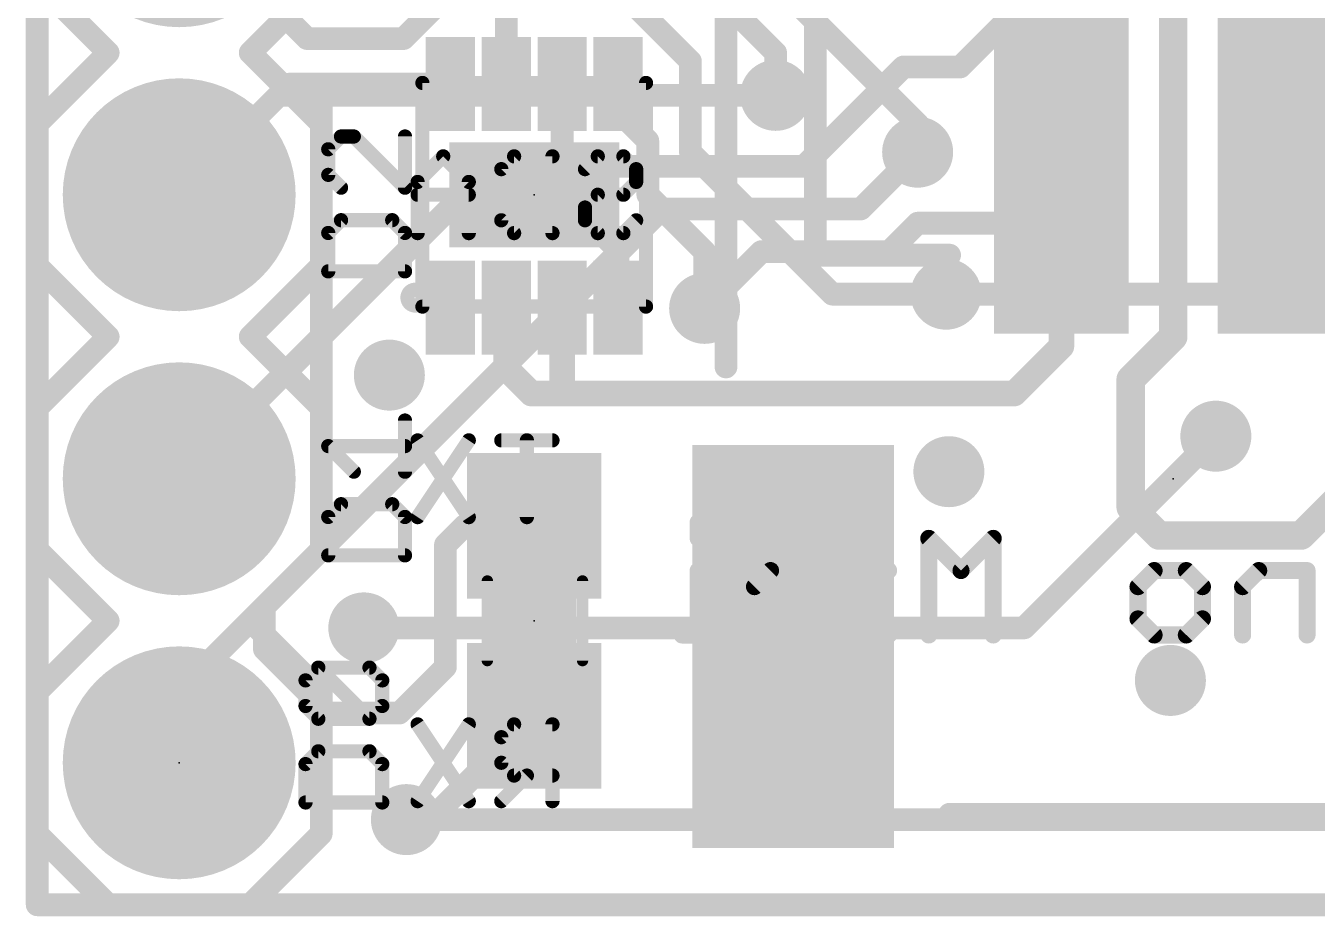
# Model space of a CAD drawing. Extents: x -41 to 66, y -12 to 41.
# Drawn here: x -0.1 to 11.45, y -0.1 to 7.86 of the extents above; entities that cross this region are included whole.
import ezdxf

# ---------------------------------------------------------------- set-up
doc = ezdxf.new("R2010")
doc.units = 0
for name, color, linetype in [('1', 12, 'CONTINUOUS'), ('16', 132, 'CONTINUOUS'), ('17', 110, 'CONTINUOUS'), ('18', 110, 'CONTINUOUS'), ('20', 53, 'CONTINUOUS'), ('21', 41, 'CONTINUOUS'), ('22', 40, 'CONTINUOUS'), ('23', 53, 'CONTINUOUS'), ('24', 53, 'CONTINUOUS'), ('29', 253, 'CONTINUOUS'), ('31', 253, 'CONTINUOUS'), ('51', 53, 'CONTINUOUS')]:
    doc.layers.add(name, color=color, linetype=linetype)

# ---------------------------------------------------------------- blocks, each defined once
blk = doc.blocks.new('RECT')
blk.add_solid([(-0.5, -0.5), (0.5, -0.5), (-0.5, 0.5), (0.5, 0.5)])
blk = doc.blocks.new('ROUNDP')
at = {"const_width": 0.5}
blk.add_lwpolyline([(0, -0.25, 1), (0, 0.25, 1), (0, -0.25)], format="xyb", dxfattribs=at)
blk = doc.blocks.new('ROUNDV')
at = {"const_width": 0.5}
blk.add_lwpolyline([(0, -0.25, 1), (0, 0.25, 1), (0, -0.25)], format="xyb", dxfattribs=at)

msp = doc.modelspace()

# ---------------------------------------------------------------- linework, layer by layer
at = {"layer": '1'}
for points, const_width in [([(0, 0), (0, 38.1)], 0.2032), ([(11.16, 7.51), (11.16, 10.5688)], 0.2032), ([(10.16, 5.08), (10.16, 9.8688)], 0.254), ([(2.413, 7.747), (1.27, 8.89)], 0.2032), ([(6.096, 8.763), (7.874, 6.985)], 0.2032), ([(6.604, 7.62), (5.715, 8.509)], 0.2032), ([(5.842, 7.5438), (5.1372, 8.2486)], 0.2032), ([(9.16, 8.255), (9.16, 7.51)], 0.2032), ([(3.2766, 7.747), (3.5306, 8.001)], 0.2032), ([(4.195, 7.34), (4.195, 7.9716)], 0.2032), ([(2.413, 7.747), (3.2766, 7.747)], 0.2032), ([(5.842, 6.731), (5.842, 7.5438)], 0.2032), ([(6.604, 7.239), (6.604, 7.62)], 0.2032), ([(9.16, 4.9944), (9.16, 7.51)], 0.2286), ([(8.89, 7.24), (9.16, 7.51)], 0.2032), ([(2.2508, 7.3308), (1.27, 6.35)], 0.2032), ([(2.26, 7.34), (2.2508, 7.3308)], 0.2032), ([(2.54, 7.3308), (2.2508, 7.3308)], 0.2032), ([(3.695, 7.34), (2.26, 7.34)], 0.2032), ([(2.54, 3.175), (2.54, 7.3308)], 0.2032), ([(4.695, 7.34), (4.695, 6.6178)], 0.2032), ([(5.195, 7.0986), (5.195, 7.34)], 0.2032), ([(5.461, 6.8326), (5.195, 7.0986)], 0.2032), ([(7.874, 6.985), (7.874, 6.731)], 0.2032), ([(5.461, 6.8326), (5.461, 6.35)], 0.2032), ([(7.112, 5.461), (5.842, 6.731)], 0.2032), ([(4.695, 6.6178), (4.445, 6.3678)], 0.2032), ([(4.445, 6.3678), (4.445, 6.35)], 0.2032), ([(4.4372, 6.35), (4.445, 6.35)], 0.2032), ([(4.445, 6.35), (4.7166, 6.0784)], 0.2032), ([(5.461, 6.35), (5.969, 5.842)], 0.2032), ([(4.7166, 6.0784), (4.7166, 6.0706)], 0.2032), ([(4.9784, 6.0706), (4.7166, 6.0706)], 0.2032), ([(5.195, 5.854), (4.9784, 6.0706)], 0.2032), ([(5.195, 5.36), (5.195, 5.854)], 0.2032), ([(5.969, 5.842), (5.969, 5.334)], 0.2032), ([(8.128, 5.461), (7.112, 5.461)], 0.2032), ([(4.195, 5.36), (4.195, 4.7966)], 0.2286), ([(4.695, 5.36), (4.695, 4.5934)], 0.2286), ([(9.779, 4.699), (10.16, 5.08)], 0.254), ([(8.7376, 4.572), (9.16, 4.9944)], 0.2286), ([(4.195, 4.7966), (4.4196, 4.572)], 0.2286), ([(9.779, 3.556), (9.779, 4.699)], 0.254), ([(4.4196, 4.572), (4.6736, 4.572)], 0.2286), ([(4.695, 4.5934), (4.6736, 4.572)], 0.2286), ([(4.6736, 4.572), (8.7376, 4.572)], 0.2286), ([(11.811, 3.81), (11.303, 3.302)], 0.254), ([(10.033, 3.302), (9.779, 3.556)], 0.254), ([(3.8218, 3.39), (3.6513, 3.2195)], 0.2032), ([(4.445, 3.39), (3.8218, 3.39)], 0.2032), ([(11.303, 3.302), (10.033, 3.302)], 0.254), ([(2.032, 2.667), (2.54, 3.175)], 0.2032), ([(3.6513, 3.2195), (3.6513, 2.1273)], 0.2032), ([(2.032, 2.286), (2.032, 2.667)], 0.2032), ([(3.048, 2.6035), (2.921, 2.4765)], 0.2032), ([(2.6035, 1.7145), (2.032, 2.286)], 0.2032), ([(3.6513, 2.1273), (3.2385, 1.7145)], 0.2032), ([(3.2385, 1.7145), (2.6035, 1.7145)], 0.2032), ([(4.445, 1.69), (3.517, 0.762)], 0.2032), ([(3.517, 0.762), (3.302, 0.762)], 0.2032), ([(20.32, 0), (0, 0)], 0.2032)]:
    msp.add_lwpolyline(points, dxfattribs=dict(at, const_width=const_width))
for points, const_width in [([(2.413, 7.7978, 1), (2.413, 7.6962)], 0.1016), ([(2.3771, 7.7111, 1), (2.4489, 7.7829)], 0.1016), ([(3.2407, 7.7829, 1), (3.3125, 7.7111)], 0.1016), ([(3.2766, 7.6962, 1), (3.2766, 7.7978)], 0.1016), ([(5.8928, 7.5438, 1), (5.7912, 7.5438)], 0.1016), ([(5.8061, 7.5079, 1), (5.8779, 7.5797)], 0.1016), ([(6.6548, 7.62, 1), (6.5532, 7.62)], 0.1016), ([(6.5681, 7.5841, 1), (6.6399, 7.6559)], 0.1016), ([(9.2172, 7.51, 1), (9.1029, 7.51)], 0.1143), ([(9.1092, 7.51, 1), (9.2108, 7.51)], 0.1016), ([(9.1959, 7.4741, 1), (9.1241, 7.5459)], 0.1016), ([(11.1092, 7.51, 1), (11.2108, 7.51)], 0.1016), ([(2.2508, 7.3816, 1), (2.2508, 7.28)], 0.1016), ([(2.2149, 7.3667, 1), (2.2867, 7.2949)], 0.1016), ([(2.26, 7.3908, 1), (2.26, 7.2892)], 0.1016), ([(2.2867, 7.2949, 1), (2.2149, 7.3667)], 0.1016), ([(2.2959, 7.3041, 1), (2.2241, 7.3759)], 0.1016), ([(2.5908, 7.3308, 1), (2.4892, 7.3308)], 0.1016), ([(2.54, 7.28, 1), (2.54, 7.3816)], 0.1016), ([(3.695, 7.2892, 1), (3.695, 7.3908)], 0.1016), ([(4.7458, 7.34, 1), (4.6442, 7.34)], 0.1016), ([(5.2458, 7.34, 1), (5.1442, 7.34)], 0.1016), ([(4.1442, 7.34, 1), (4.2458, 7.34)], 0.1016), ([(6.5532, 7.239, 1), (6.6548, 7.239)], 0.1016), ([(8.8541, 7.2759, 1), (8.9259, 7.2041)], 0.1016), ([(5.2309, 7.1345, 1), (5.1591, 7.0627)], 0.1016), ([(5.1442, 7.0986, 1), (5.2458, 7.0986)], 0.1016), ([(7.9248, 6.985, 1), (7.8232, 6.985)], 0.1016), ([(7.8381, 6.9491, 1), (7.9099, 7.0209)], 0.1016), ([(5.5118, 6.8326, 1), (5.4102, 6.8326)], 0.1016), ([(5.4251, 6.7967, 1), (5.4969, 6.8685)], 0.1016), ([(5.8779, 6.7669, 1), (5.8061, 6.6951)], 0.1016), ([(4.7309, 6.5819, 1), (4.6591, 6.6537)], 0.1016), ([(5.7912, 6.731, 1), (5.8928, 6.731)], 0.1016), ([(7.8232, 6.731, 1), (7.9248, 6.731)], 0.1016), ([(4.6442, 6.6178, 1), (4.7458, 6.6178)], 0.1016), ([(4.4958, 6.3678, 1), (4.3942, 6.3678)], 0.1016), ([(1.2341, 6.3859, 1), (1.3059, 6.3141)], 0.1016), ([(4.4372, 6.4008, 1), (4.4372, 6.2992)], 0.1016), ([(4.4091, 6.4037, 1), (4.4809, 6.3319)], 0.1016), ([(4.4809, 6.3859, 1), (4.4091, 6.3141)], 0.1016), ([(4.3942, 6.35, 1), (4.4958, 6.35)], 0.1016), ([(4.445, 6.2992, 1), (4.445, 6.4008)], 0.1016), ([(5.4969, 6.3859, 1), (5.4251, 6.3141)], 0.1016), ([(5.4102, 6.35, 1), (5.5118, 6.35)], 0.1016), ([(4.7674, 6.0784, 1), (4.6658, 6.0784)], 0.1016), ([(4.7166, 6.1214, 1), (4.7166, 6.0198)], 0.1016), ([(4.6658, 6.0706, 1), (4.7674, 6.0706)], 0.1016), ([(4.6807, 6.0425, 1), (4.7525, 6.1143)], 0.1016), ([(5.0143, 6.1065, 1), (4.9425, 6.0347)], 0.1016), ([(4.9784, 6.0198, 1), (4.9784, 6.1214)], 0.1016), ([(5.2458, 5.854, 1), (5.1442, 5.854)], 0.1016), ([(5.1591, 5.8181, 1), (5.2309, 5.8899)], 0.1016), ([(6.0198, 5.842, 1), (5.9182, 5.842)], 0.1016), ([(5.9331, 5.8061, 1), (6.0049, 5.8779)], 0.1016), ([(7.112, 5.5118, 1), (7.112, 5.4102)], 0.1016), ([(7.0761, 5.4251, 1), (7.1479, 5.4969)], 0.1016), ([(8.128, 5.4102, 1), (8.128, 5.5118)], 0.1016), ([(4.2522, 5.36, 1), (4.1379, 5.36)], 0.1143), ([(4.7522, 5.36, 1), (4.6379, 5.36)], 0.1143), ([(5.1442, 5.36, 1), (5.2458, 5.36)], 0.1016), ([(5.9182, 5.334, 1), (6.0198, 5.334)], 0.1016), ([(10.2049, 5.0351, 1), (10.1151, 5.1249)], 0.127), ([(9.2004, 4.954, 1), (9.1196, 5.0348)], 0.1143), ([(10.0965, 5.08, 1), (10.2235, 5.08)], 0.127), ([(9.1029, 4.9944, 1), (9.2172, 4.9944)], 0.1143), ([(4.2354, 4.837, 1), (4.1546, 4.7562)], 0.1143), ([(4.1379, 4.7966, 1), (4.2522, 4.7966)], 0.1143), ([(9.8425, 4.699, 1), (9.7155, 4.699)], 0.127), ([(9.7341, 4.7439, 1), (9.8239, 4.6541)], 0.127), ([(4.4196, 4.6292, 1), (4.4196, 4.5149)], 0.1143), ([(4.3792, 4.5316, 1), (4.46, 4.6124)], 0.1143), ([(4.6736, 4.6292, 1), (4.6736, 4.5149)], 0.1143), ([(4.6332, 4.6124, 1), (4.714, 4.5316)], 0.1143), ([(4.6379, 4.5934, 1), (4.7522, 4.5934)], 0.1143), ([(4.7354, 4.553, 1), (4.6546, 4.6338)], 0.1143), ([(4.6736, 4.5149, 1), (4.6736, 4.6292)], 0.1143), ([(8.6972, 4.6124, 1), (8.778, 4.5316)], 0.1143), ([(8.7376, 4.5149, 1), (8.7376, 4.6292)], 0.1143), ([(9.8239, 3.6009, 1), (9.7341, 3.5111)], 0.127), ([(9.7155, 3.556, 1), (9.8425, 3.556)], 0.127), ([(3.8218, 3.4408, 1), (3.8218, 3.3392)], 0.1016), ([(3.8577, 3.3541, 1), (3.7859, 3.4259)], 0.1016), ([(4.445, 3.3392, 1), (4.445, 3.4408)], 0.1016), ([(10.033, 3.3655, 1), (10.033, 3.2385)], 0.127), ([(9.9881, 3.2571, 1), (10.0779, 3.3469)], 0.127), ([(11.2581, 3.3469, 1), (11.3479, 3.2571)], 0.127), ([(11.303, 3.2385, 1), (11.303, 3.3655)], 0.127), ([(2.5759, 3.1391, 1), (2.5041, 3.2109)], 0.1016), ([(3.7021, 3.2195, 1), (3.6004, 3.2195)], 0.1016), ([(3.6153, 3.2554, 1), (3.6872, 3.1835)], 0.1016), ([(2.4892, 3.175, 1), (2.5908, 3.175)], 0.1016), ([(2.0828, 2.667, 1), (1.9812, 2.667)], 0.1016), ([(1.9961, 2.7029, 1), (2.0679, 2.6311)], 0.1016), ([(3.0839, 2.5676, 1), (3.0121, 2.6394)], 0.1016), ([(2.8851, 2.5124, 1), (2.9569, 2.4406)], 0.1016), ([(2.0679, 2.3219, 1), (1.9961, 2.2501)], 0.1016), ([(1.9812, 2.286, 1), (2.0828, 2.286)], 0.1016), ([(3.6872, 2.0913, 1), (3.6153, 2.1632)], 0.1016), ([(3.6004, 2.1273, 1), (3.7021, 2.1273)], 0.1016), ([(2.6035, 1.7653, 1), (2.6035, 1.6637)], 0.1016), ([(2.5676, 1.6786, 1), (2.6394, 1.7504)], 0.1016), ([(3.2026, 1.7504, 1), (3.2744, 1.6786)], 0.1016), ([(3.2385, 1.6637, 1), (3.2385, 1.7653)], 0.1016), ([(4.4809, 1.6541, 1), (4.4091, 1.7259)], 0.1016), ([(3.302, 0.8128, 1), (3.302, 0.7112)], 0.1016), ([(3.4811, 0.7979, 1), (3.5529, 0.7261)], 0.1016), ([(3.517, 0.7112, 1), (3.517, 0.8128)], 0.1016), ([(0, 0.0508, 1), (0, -0.0508)], 0.1016), ([(-0.0508, 0, 1), (0.0508, 0)], 0.1016)]:
    msp.add_lwpolyline(points, format="xyb", dxfattribs=dict(at, const_width=const_width))
at = {"layer": '16', "const_width": 0.2032}
for points in [[(0, 0), (0, 38.1)], [(9.398, 6.731), (9.398, 13.589)], [(8.255, 7.493), (8.89, 8.128)], [(7.747, 7.493), (6.858, 6.604)], [(8.255, 7.493), (7.747, 7.493)], [(2.159, 7.239), (1.27, 6.35)], [(6.604, 7.239), (2.159, 7.239)], [(7.366, 6.223), (7.874, 6.731)], [(8.763, 6.096), (9.398, 6.731)], [(1.27, 3.81), (4.064, 6.604)], [(6.858, 6.604), (4.064, 6.604)], [(1.27, 1.905), (5.588, 6.223)], [(5.588, 6.223), (7.366, 6.223)], [(7.62, 5.842), (7.874, 6.096)], [(7.874, 6.096), (8.763, 6.096)], [(5.969, 5.334), (6.477, 5.842)], [(6.477, 5.842), (7.62, 5.842)], [(11.557, 5.461), (8.128, 5.461)], [(8.8265, 2.4765), (10.541, 4.191)], [(2.921, 2.4765), (8.8265, 2.4765)], [(1.27, 1.27), (1.27, 1.905)], [(3.302, 0.762), (18.542, 0.762)], [(20.32, 0), (0, 0)]]:
    msp.add_lwpolyline(points, dxfattribs=at)
at = {"layer": '16', "const_width": 0.1016}
for points in [[(7.747, 7.5438, 1), (7.747, 7.4422)], [(7.7829, 7.4571, 1), (7.7111, 7.5289)], [(8.2191, 7.5289, 1), (8.2909, 7.4571)], [(8.255, 7.4422, 1), (8.255, 7.5438)], [(2.159, 7.2898, 1), (2.159, 7.1882)], [(2.1949, 7.2031, 1), (2.1231, 7.2749)], [(6.604, 7.1882, 1), (6.604, 7.2898)], [(7.9099, 6.6951, 1), (7.8381, 6.7669)], [(9.4339, 6.6951, 1), (9.3621, 6.7669)], [(4.064, 6.6548, 1), (4.064, 6.5532)], [(4.0999, 6.5681, 1), (4.0281, 6.6399)], [(6.858, 6.5532, 1), (6.858, 6.6548)], [(9.3472, 6.731, 1), (9.4488, 6.731)], [(6.8221, 6.6399, 1), (6.8939, 6.5681)], [(1.2341, 6.3859, 1), (1.3059, 6.3141)], [(5.588, 6.2738, 1), (5.588, 6.1722)], [(5.6239, 6.1871, 1), (5.5521, 6.2589)], [(7.3301, 6.2589, 1), (7.4019, 6.1871)], [(7.366, 6.1722, 1), (7.366, 6.2738)], [(7.874, 6.1468, 1), (7.874, 6.0452)], [(7.9099, 6.0601, 1), (7.8381, 6.1319)], [(8.7271, 6.1319, 1), (8.7989, 6.0601)], [(8.763, 6.0452, 1), (8.763, 6.1468)], [(6.477, 5.8928, 1), (6.477, 5.7912)], [(6.5129, 5.8061, 1), (6.4411, 5.8779)], [(7.5841, 5.8779, 1), (7.6559, 5.8061)], [(7.62, 5.7912, 1), (7.62, 5.8928)], [(8.128, 5.5118, 1), (8.128, 5.4102)], [(5.9331, 5.3699, 1), (6.0049, 5.2981)], [(10.5769, 4.1551, 1), (10.5051, 4.2269)], [(1.2341, 3.8459, 1), (1.3059, 3.7741)], [(2.921, 2.5273, 1), (2.921, 2.4257)], [(8.7906, 2.5124, 1), (8.8624, 2.4406)], [(8.8265, 2.4257, 1), (8.8265, 2.5273)], [(1.3208, 1.905, 1), (1.2192, 1.905)], [(1.2341, 1.9409, 1), (1.3059, 1.8691)], [(1.2192, 1.27, 1), (1.3208, 1.27)], [(3.302, 0.8128, 1), (3.302, 0.7112)], [(0, 0.0508, 1), (0, -0.0508)], [(-0.0508, 0, 1), (0.0508, 0)]]:
    msp.add_lwpolyline(points, format="xyb", dxfattribs=at)
at = {"layer": '20', "const_width": 0.2032}
for points in [[(0, 38.1), (0, 0)], [(0, 0), (20.32, 0)]]:
    msp.add_lwpolyline(points, dxfattribs=at)
at = {"layer": '20', "const_width": 0.1016}
for points in [[(0, 0.0508, 1), (0, -0.0508)], [(-0.0508, 0, 1), (0.0508, 0)]]:
    msp.add_lwpolyline(points, format="xyb", dxfattribs=at)
at = {"layer": '21'}
for points, const_width in [([(6.16, 8.31), (6.16, 4.81)], 0.2032), ([(6.96, 5.81), (6.96, 8.31)], 0.2032), ([(2.7173, 6.8711), (2.6029, 6.7567)], 0.127), ([(2.8317, 6.8711), (2.7173, 6.8711)], 0.127), ([(3.2893, 6.4135), (2.8317, 6.8711)], 0.127), ([(3.2893, 6.8711), (3.2893, 6.4135)], 0.127), ([(2.6029, 6.7567), (2.6029, 6.5279)], 0.127), ([(2.6029, 6.5279), (2.7173, 6.4135)], 0.127), ([(2.7173, 6.1227), (2.6029, 6.0083)], 0.127), ([(3.1749, 6.1227), (2.7173, 6.1227)], 0.127), ([(3.2893, 6.0083), (3.1749, 6.1227)], 0.127), ([(2.6029, 6.0083), (2.6029, 5.6651)], 0.127), ([(3.2893, 5.6651), (3.2893, 6.0083)], 0.127), ([(8.16, 5.81), (6.96, 5.81)], 0.2032), ([(2.6029, 5.6651), (3.2893, 5.6651)], 0.127), ([(3.2893, 3.8735), (3.2893, 4.3311)], 0.127), ([(2.8317, 3.8735), (2.6029, 4.1023)], 0.127), ([(2.6029, 4.1023), (3.2893, 4.1023)], 0.127), ([(2.7173, 3.5827), (2.6029, 3.4683)], 0.127), ([(3.1749, 3.5827), (2.7173, 3.5827)], 0.127), ([(3.2893, 3.4683), (3.1749, 3.5827)], 0.127), ([(2.6029, 3.4683), (2.6029, 3.1251)], 0.127), ([(3.2893, 3.1251), (3.2893, 3.4683)], 0.127), ([(2.6029, 3.1251), (3.2893, 3.1251)], 0.127), ([(2.3997, 2.0069), (2.5141, 2.1213)], 0.127), ([(2.5141, 2.1213), (2.9717, 2.1213)], 0.127), ([(2.9717, 1.6637), (2.5141, 2.1213)], 0.127), ([(2.9717, 2.1213), (3.0861, 2.0069)], 0.127), ([(2.3997, 1.7781), (2.3997, 2.0069)], 0.127), ([(3.0861, 2.0069), (3.0861, 1.7781)], 0.127), ([(2.5141, 1.6637), (2.3997, 1.7781)], 0.127), ([(3.0861, 1.7781), (2.9717, 1.6637)], 0.127), ([(2.9717, 1.6637), (2.5141, 1.6637)], 0.127), ([(2.5141, 1.3729), (2.3997, 1.2585)], 0.127), ([(2.9717, 1.3729), (2.5141, 1.3729)], 0.127), ([(3.0861, 1.2585), (2.9717, 1.3729)], 0.127), ([(2.3997, 1.2585), (2.3997, 0.9153)], 0.127), ([(3.0861, 0.9153), (3.0861, 1.2585)], 0.127), ([(2.3997, 0.9153), (3.0861, 0.9153)], 0.127), ([(8.16, 0.81), (12.16, 0.81)], 0.2032)]:
    msp.add_lwpolyline(points, dxfattribs=dict(at, const_width=const_width))
for points, const_width in [([(2.7173, 6.9028, 1), (2.7173, 6.8393)], 0.0635), ([(2.7398, 6.8486, 1), (2.6949, 6.8935)], 0.0635), ([(2.8542, 6.8935, 1), (2.8093, 6.8486)], 0.0635), ([(2.8317, 6.8393, 1), (2.8317, 6.9028)], 0.0635), ([(3.3211, 6.8711, 1), (3.2576, 6.8711)], 0.0635), ([(2.6347, 6.7567, 1), (2.5712, 6.7567)], 0.0635), ([(2.5805, 6.7791, 1), (2.6254, 6.7342)], 0.0635), ([(2.6254, 6.5503, 1), (2.5805, 6.5054)], 0.0635), ([(2.5712, 6.5279, 1), (2.6347, 6.5279)], 0.0635), ([(2.6949, 6.391, 1), (2.7398, 6.436)], 0.0635), ([(3.2668, 6.391, 1), (3.3118, 6.436)], 0.0635), ([(3.2576, 6.4135, 1), (3.3211, 6.4135)], 0.0635), ([(2.7173, 6.1544, 1), (2.7173, 6.0909)], 0.0635), ([(2.7398, 6.1002, 1), (2.6949, 6.1451)], 0.0635), ([(3.1974, 6.1451, 1), (3.1525, 6.1002)], 0.0635), ([(3.1749, 6.0909, 1), (3.1749, 6.1544)], 0.0635), ([(2.6347, 6.0083, 1), (2.5712, 6.0083)], 0.0635), ([(2.5805, 6.0307, 1), (2.6254, 5.9858)], 0.0635), ([(3.3211, 6.0083, 1), (3.2576, 6.0083)], 0.0635), ([(3.2668, 5.9858, 1), (3.3118, 6.0307)], 0.0635), ([(6.96, 5.8608, 1), (6.96, 5.7592)], 0.1016), ([(8.16, 5.7592, 1), (8.16, 5.8608)], 0.1016), ([(6.9092, 5.81, 1), (7.0108, 5.81)], 0.1016), ([(2.6029, 5.6968, 1), (2.6029, 5.6333)], 0.0635), ([(2.5712, 5.6651, 1), (2.6347, 5.6651)], 0.0635), ([(3.2576, 5.6651, 1), (3.3211, 5.6651)], 0.0635), ([(3.2893, 5.6333, 1), (3.2893, 5.6968)], 0.0635), ([(3.3822, 5.3593, 1), (3.3822, 5.5007, 1), (3.3822, 5.3593)], 0.127), ([(3.3822, 5.3593, 1), (3.3822, 5.5007, 1), (3.3822, 5.3593)], 0.127), ([(6.1092, 4.81, 1), (6.2108, 4.81)], 0.1016), ([(3.3211, 4.3311, 1), (3.2576, 4.3311)], 0.0635), ([(2.6029, 4.134, 1), (2.6029, 4.0705)], 0.0635), ([(2.6254, 4.1247, 1), (2.5805, 4.0798)], 0.0635), ([(3.2893, 4.0705, 1), (3.2893, 4.134)], 0.0635), ([(2.8093, 3.851, 1), (2.8542, 3.896)], 0.0635), ([(3.2576, 3.8735, 1), (3.3211, 3.8735)], 0.0635), ([(2.7173, 3.6144, 1), (2.7173, 3.5509)], 0.0635), ([(2.7398, 3.5602, 1), (2.6949, 3.6051)], 0.0635), ([(3.1974, 3.6051, 1), (3.1525, 3.5602)], 0.0635), ([(3.1749, 3.5509, 1), (3.1749, 3.6144)], 0.0635), ([(2.6347, 3.4683, 1), (2.5712, 3.4683)], 0.0635), ([(2.5805, 3.4907, 1), (2.6254, 3.4458)], 0.0635), ([(3.3211, 3.4683, 1), (3.2576, 3.4683)], 0.0635), ([(3.2668, 3.4458, 1), (3.3118, 3.4907)], 0.0635), ([(2.6029, 3.1568, 1), (2.6029, 3.0933)], 0.0635), ([(2.5712, 3.1251, 1), (2.6347, 3.1251)], 0.0635), ([(3.2576, 3.1251, 1), (3.3211, 3.1251)], 0.0635), ([(3.2893, 3.0933, 1), (3.2893, 3.1568)], 0.0635), ([(2.5141, 2.153, 1), (2.5141, 2.0895)], 0.0635), ([(2.5366, 2.1437, 1), (2.4917, 2.0988)], 0.0635), ([(2.5366, 2.0988, 1), (2.4917, 2.1437)], 0.0635), ([(2.9942, 2.1437, 1), (2.9493, 2.0988)], 0.0635), ([(2.9717, 2.0895, 1), (2.9717, 2.153)], 0.0635), ([(2.4315, 2.0069, 1), (2.368, 2.0069)], 0.0635), ([(2.3773, 2.0293, 1), (2.4222, 1.9844)], 0.0635), ([(3.1179, 2.0069, 1), (3.0543, 2.0069)], 0.0635), ([(3.0636, 1.9844, 1), (3.1086, 2.0293)], 0.0635), ([(2.368, 1.7781, 1), (2.4315, 1.7781)], 0.0635), ([(2.4222, 1.8005, 1), (2.3773, 1.7556)], 0.0635), ([(3.0543, 1.7781, 1), (3.1179, 1.7781)], 0.0635), ([(3.1086, 1.7556, 1), (3.0636, 1.8005)], 0.0635), ([(2.5141, 1.6955, 1), (2.5141, 1.632)], 0.0635), ([(2.4917, 1.6412, 1), (2.5366, 1.6862)], 0.0635), ([(2.9493, 1.6862, 1), (2.9942, 1.6412)], 0.0635), ([(2.9493, 1.6412, 1), (2.9942, 1.6862)], 0.0635), ([(2.9717, 1.632, 1), (2.9717, 1.6955)], 0.0635), ([(2.5141, 1.4046, 1), (2.5141, 1.3411)], 0.0635), ([(2.5366, 1.3504, 1), (2.4917, 1.3953)], 0.0635), ([(2.9942, 1.3953, 1), (2.9493, 1.3504)], 0.0635), ([(2.9717, 1.3411, 1), (2.9717, 1.4046)], 0.0635), ([(2.4315, 1.2585, 1), (2.368, 1.2585)], 0.0635), ([(2.3773, 1.2809, 1), (2.4222, 1.236)], 0.0635), ([(3.1179, 1.2585, 1), (3.0543, 1.2585)], 0.0635), ([(3.0636, 1.236, 1), (3.1086, 1.2809)], 0.0635), ([(2.3997, 0.947, 1), (2.3997, 0.8835)], 0.0635), ([(2.368, 0.9153, 1), (2.4315, 0.9153)], 0.0635), ([(3.0543, 0.9153, 1), (3.1179, 0.9153)], 0.0635), ([(3.0861, 0.8835, 1), (3.0861, 0.947)], 0.0635), ([(8.16, 0.8608, 1), (8.16, 0.7592)], 0.1016)]:
    msp.add_lwpolyline(points, format="xyb", dxfattribs=dict(at, const_width=const_width))
at = {"layer": '22'}
for points, const_width in [([(0.635, 7.62), (0, 8.255)], 0.2032), ([(2.54, 8.255), (1.905, 7.62)], 0.2032), ([(0.635, 7.62), (0, 6.985)], 0.2032), ([(2.54, 6.985), (1.905, 7.62)], 0.2032), ([(0, 6.985), (0, 5.715)], 0.2032), ([(2.54, 5.715), (2.54, 6.985)], 0.2032), ([(3.6311, 6.6935), (3.4023, 6.4647)], 0.127), ([(3.8599, 6.4647), (3.6311, 6.6935)], 0.127), ([(4.1507, 6.5791), (4.2651, 6.6935)], 0.127), ([(4.2651, 6.6935), (4.6083, 6.6935)], 0.127), ([(4.6083, 6.6935), (4.6083, 6.0071)], 0.127), ([(4.8992, 6.5791), (5.0136, 6.6935)], 0.127), ([(5.0136, 6.6935), (5.2424, 6.6935)], 0.127), ([(5.2424, 6.6935), (5.3567, 6.5791)], 0.127), ([(4.1507, 6.1215), (4.1507, 6.5791)], 0.127), ([(5.3567, 6.5791), (5.3567, 6.4647)], 0.127), ([(3.4023, 6.4647), (3.4023, 6.0071)], 0.127), ([(3.8599, 6.0071), (3.8599, 6.4647)], 0.127), ([(5.3567, 6.4647), (5.2424, 6.3503)], 0.127), ([(3.8599, 6.3503), (3.4023, 6.3503)], 0.127), ([(5.0136, 6.3503), (4.8992, 6.2359)], 0.127), ([(5.2424, 6.3503), (5.0136, 6.3503)], 0.127), ([(4.8992, 6.2359), (4.8992, 6.1215)], 0.127), ([(4.2651, 6.0071), (4.1507, 6.1215)], 0.127), ([(4.8992, 6.1215), (5.0136, 6.0071)], 0.127), ([(5.2424, 6.0071), (5.3567, 6.1215)], 0.127), ([(4.6083, 6.0071), (4.2651, 6.0071)], 0.127), ([(5.0136, 6.0071), (5.2424, 6.0071)], 0.127), ([(0, 5.715), (0.635, 5.08)], 0.2032), ([(1.905, 5.08), (2.54, 5.715)], 0.2032), ([(0.635, 5.08), (0, 4.445)], 0.2032), ([(2.54, 4.445), (1.905, 5.08)], 0.2032), ([(0, 4.445), (0, 3.175)], 0.2032), ([(2.54, 3.175), (2.54, 4.445)], 0.2032), ([(3.8599, 4.1535), (3.4023, 3.4671)], 0.127), ([(3.4023, 4.1535), (3.8599, 3.4671)], 0.127), ([(4.6083, 4.1535), (4.1507, 4.1535)], 0.127), ([(4.3795, 3.4671), (4.3795, 4.1535)], 0.127), ([(5.9112, 3.4214), (5.9112, 3.2773)], 0.1524), ([(7.4704, 3.4214), (7.4704, 3.2773)], 0.1524), ([(8.2619, 2.9892), (7.9738, 3.2773)], 0.1524), ([(7.9738, 3.2773), (7.9738, 2.413)], 0.1524), ([(8.55, 3.2773), (8.2619, 2.9892)], 0.1524), ([(8.55, 2.413), (8.55, 3.2773)], 0.1524), ([(0, 3.175), (0.635, 2.54)], 0.2032), ([(1.905, 2.54), (2.54, 3.175)], 0.2032), ([(6.0553, 2.9892), (5.9112, 2.9892)], 0.1524), ([(5.9112, 2.9892), (5.9112, 2.413)], 0.1524), ([(6.5586, 2.9892), (6.4146, 2.8452)], 0.1524), ([(6.9908, 2.9892), (6.5586, 2.9892)], 0.1524), ([(6.9908, 2.413), (6.9908, 2.9892)], 0.1524), ([(7.6145, 2.9892), (7.4704, 2.9892)], 0.1524), ([(7.4704, 2.9892), (7.4704, 2.413)], 0.1524), ([(9.8448, 2.8452), (9.9889, 2.9892)], 0.1524), ([(9.9889, 2.9892), (10.277, 2.9892)], 0.1524), ([(10.277, 2.9892), (10.421, 2.8452)], 0.1524), ([(10.9244, 2.9892), (10.7803, 2.8452)], 0.1524), ([(11.3566, 2.9892), (10.9244, 2.9892)], 0.1524), ([(11.3566, 2.413), (11.3566, 2.9892)], 0.1524), ([(6.4146, 2.8452), (6.4146, 2.413)], 0.1524), ([(9.8448, 2.5571), (9.8448, 2.8452)], 0.1524), ([(10.421, 2.8452), (10.421, 2.5571)], 0.1524), ([(10.7803, 2.8452), (10.7803, 2.413)], 0.1524), ([(0.635, 2.54), (0, 1.905)], 0.2032), ([(2.54, 1.905), (1.905, 2.54)], 0.2032), ([(9.9889, 2.413), (9.8448, 2.5571)], 0.1524), ([(10.421, 2.5571), (10.277, 2.413)], 0.1524), ([(6.0553, 2.413), (5.7672, 2.413)], 0.1524), ([(7.6145, 2.413), (7.3264, 2.413)], 0.1524), ([(10.277, 2.413), (9.9889, 2.413)], 0.1524), ([(0, 1.905), (0, 0.635)], 0.2032), ([(2.54, 0.635), (2.54, 1.905)], 0.2032), ([(3.8599, 1.6135), (3.4023, 0.9271)], 0.127), ([(3.4023, 1.6135), (3.8599, 0.9271)], 0.127), ([(4.2651, 1.6135), (4.1507, 1.4991)], 0.127), ([(4.6083, 1.6135), (4.2651, 1.6135)], 0.127), ([(4.6083, 0.9271), (4.6083, 1.6135)], 0.127), ([(4.1507, 1.4991), (4.1507, 1.2703)], 0.127), ([(4.1507, 1.2703), (4.2651, 1.1559)], 0.127), ([(4.3795, 1.1559), (4.1507, 0.9271)], 0.127), ([(4.2651, 1.1559), (4.6083, 1.1559)], 0.127), ([(0.635, 0), (0, 0.635)], 0.2032), ([(2.54, 0.635), (1.905, 0)], 0.2032), ([(1.905, 0), (0.635, 0)], 0.2032)]:
    msp.add_lwpolyline(points, dxfattribs=dict(at, const_width=const_width))
for points, const_width in [([(0.6709, 7.5841, 1), (0.5991, 7.6559)], 0.1016), ([(0.5991, 7.5841, 1), (0.6709, 7.6559)], 0.1016), ([(1.9409, 7.6559, 1), (1.8691, 7.5841)], 0.1016), ([(1.8691, 7.6559, 1), (1.9409, 7.5841)], 0.1016), ([(0.0508, 6.985, 1), (-0.0508, 6.985)], 0.1016), ([(-0.0359, 7.0209, 1), (0.0359, 6.9491)], 0.1016), ([(2.5908, 6.985, 1), (2.4892, 6.985)], 0.1016), ([(2.5041, 6.9491, 1), (2.5759, 7.0209)], 0.1016), ([(3.6536, 6.7159, 1), (3.6087, 6.671)], 0.0635), ([(3.6536, 6.671, 1), (3.6087, 6.7159)], 0.0635), ([(4.2651, 6.7252, 1), (4.2651, 6.6617)], 0.0635), ([(4.2876, 6.671, 1), (4.2427, 6.7159)], 0.0635), ([(4.6401, 6.6935, 1), (4.5766, 6.6935)], 0.0635), ([(4.6083, 6.6617, 1), (4.6083, 6.7252)], 0.0635), ([(5.0136, 6.7252, 1), (5.0136, 6.6617)], 0.0635), ([(5.036, 6.671, 1), (4.9911, 6.7159)], 0.0635), ([(5.2648, 6.7159, 1), (5.2199, 6.671)], 0.0635), ([(5.2424, 6.6617, 1), (5.2424, 6.7252)], 0.0635), ([(4.1825, 6.5791, 1), (4.119, 6.5791)], 0.0635), ([(4.1283, 6.6015, 1), (4.1732, 6.5566)], 0.0635), ([(4.8767, 6.6015, 1), (4.9216, 6.5566)], 0.0635), ([(5.3885, 6.5791, 1), (5.325, 6.5791)], 0.0635), ([(5.3343, 6.5566, 1), (5.3792, 6.6015)], 0.0635), ([(3.4341, 6.4647, 1), (3.3706, 6.4647)], 0.0635), ([(3.3799, 6.4871, 1), (3.4248, 6.4422)], 0.0635), ([(3.8917, 6.4647, 1), (3.8282, 6.4647)], 0.0635), ([(3.8375, 6.4422, 1), (3.8824, 6.4871)], 0.0635), ([(5.325, 6.4647, 1), (5.3885, 6.4647)], 0.0635), ([(5.3792, 6.4422, 1), (5.3343, 6.4871)], 0.0635), ([(3.4023, 6.382, 1), (3.4023, 6.3185)], 0.0635), ([(3.8599, 6.3185, 1), (3.8599, 6.382)], 0.0635), ([(5.0136, 6.382, 1), (5.0136, 6.3185)], 0.0635), ([(5.036, 6.3278, 1), (4.9911, 6.3727)], 0.0635), ([(5.2199, 6.3727, 1), (5.2648, 6.3278)], 0.0635), ([(5.2424, 6.3185, 1), (5.2424, 6.382)], 0.0635), ([(4.9309, 6.2359, 1), (4.8674, 6.2359)], 0.0635), ([(4.8767, 6.2583, 1), (4.9216, 6.2134)], 0.0635), ([(4.1732, 6.1439, 1), (4.1283, 6.099)], 0.0635), ([(4.119, 6.1215, 1), (4.1825, 6.1215)], 0.0635), ([(4.9216, 6.1439, 1), (4.8767, 6.099)], 0.0635), ([(4.8674, 6.1215, 1), (4.9309, 6.1215)], 0.0635), ([(5.3792, 6.099, 1), (5.3343, 6.1439)], 0.0635), ([(3.3706, 6.0071, 1), (3.4341, 6.0071)], 0.0635), ([(3.8282, 6.0071, 1), (3.8917, 6.0071)], 0.0635), ([(4.2651, 6.0389, 1), (4.2651, 5.9754)], 0.0635), ([(4.2427, 5.9846, 1), (4.2876, 6.0296)], 0.0635), ([(4.5766, 6.0071, 1), (4.6401, 6.0071)], 0.0635), ([(4.6083, 5.9754, 1), (4.6083, 6.0389)], 0.0635), ([(5.0136, 6.0389, 1), (5.0136, 5.9754)], 0.0635), ([(4.9911, 5.9846, 1), (5.036, 6.0296)], 0.0635), ([(5.2199, 6.0296, 1), (5.2648, 5.9846)], 0.0635), ([(5.2424, 5.9754, 1), (5.2424, 6.0389)], 0.0635), ([(0.0359, 5.7509, 1), (-0.0359, 5.6791)], 0.1016), ([(2.5759, 5.6791, 1), (2.5041, 5.7509)], 0.1016), ([(-0.0508, 5.715, 1), (0.0508, 5.715)], 0.1016), ([(2.4892, 5.715, 1), (2.5908, 5.715)], 0.1016), ([(0.6709, 5.0441, 1), (0.5991, 5.1159)], 0.1016), ([(0.5991, 5.0441, 1), (0.6709, 5.1159)], 0.1016), ([(1.9409, 5.1159, 1), (1.8691, 5.0441)], 0.1016), ([(1.8691, 5.1159, 1), (1.9409, 5.0441)], 0.1016), ([(0.0508, 4.445, 1), (-0.0508, 4.445)], 0.1016), ([(-0.0359, 4.4809, 1), (0.0359, 4.4091)], 0.1016), ([(2.5908, 4.445, 1), (2.4892, 4.445)], 0.1016), ([(2.5041, 4.4091, 1), (2.5759, 4.4809)], 0.1016), ([(3.4287, 4.1711, 1), (3.3759, 4.1359)], 0.0635), ([(3.8863, 4.1359, 1), (3.8335, 4.1711)], 0.0635), ([(4.1507, 4.1852, 1), (4.1507, 4.1217)], 0.0635), ([(4.4113, 4.1535, 1), (4.3478, 4.1535)], 0.0635), ([(4.6083, 4.1217, 1), (4.6083, 4.1852)], 0.0635), ([(3.3759, 3.4847, 1), (3.4287, 3.4495)], 0.0635), ([(3.8335, 3.4495, 1), (3.8863, 3.4847)], 0.0635), ([(4.3478, 3.4671, 1), (4.4113, 3.4671)], 0.0635), ([(5.9493, 3.4214, 1), (5.8731, 3.4214)], 0.0762), ([(7.5085, 3.4214, 1), (7.4323, 3.4214)], 0.0762), ([(8.0007, 3.3043, 1), (7.9468, 3.2504)], 0.0762), ([(8.0119, 3.2773, 1), (7.9357, 3.2773)], 0.0762), ([(8.5881, 3.2773, 1), (8.5119, 3.2773)], 0.0762), ([(8.5769, 3.2504, 1), (8.5231, 3.3043)], 0.0762), ([(0.0359, 3.2109, 1), (-0.0359, 3.1391)], 0.1016), ([(2.5759, 3.1391, 1), (2.5041, 3.2109)], 0.1016), ([(5.8731, 3.2773, 1), (5.9493, 3.2773)], 0.0762), ([(7.4323, 3.2773, 1), (7.5085, 3.2773)], 0.0762), ([(-0.0508, 3.175, 1), (0.0508, 3.175)], 0.1016), ([(2.4892, 3.175, 1), (2.5908, 3.175)], 0.1016), ([(5.9112, 3.0273, 1), (5.9112, 2.9511)], 0.0762), ([(5.9493, 2.9892, 1), (5.8731, 2.9892)], 0.0762), ([(6.0553, 2.9511, 1), (6.0553, 3.0273)], 0.0762), ([(6.5586, 3.0273, 1), (6.5586, 2.9511)], 0.0762), ([(6.5856, 2.9623, 1), (6.5317, 3.0162)], 0.0762), ([(7.0289, 2.9892, 1), (6.9527, 2.9892)], 0.0762), ([(6.9908, 2.9511, 1), (6.9908, 3.0273)], 0.0762), ([(7.4704, 3.0273, 1), (7.4704, 2.9511)], 0.0762), ([(7.5085, 2.9892, 1), (7.4323, 2.9892)], 0.0762), ([(7.6145, 2.9511, 1), (7.6145, 3.0273)], 0.0762), ([(8.235, 3.0162, 1), (8.2888, 2.9623)], 0.0762), ([(8.235, 2.9623, 1), (8.2888, 3.0162)], 0.0762), ([(9.9889, 3.0273, 1), (9.9889, 2.9511)], 0.0762), ([(10.0158, 2.9623, 1), (9.9619, 3.0162)], 0.0762), ([(10.3039, 3.0162, 1), (10.25, 2.9623)], 0.0762), ([(10.277, 2.9511, 1), (10.277, 3.0273)], 0.0762), ([(10.9244, 3.0273, 1), (10.9244, 2.9511)], 0.0762), ([(10.9513, 2.9623, 1), (10.8975, 3.0162)], 0.0762), ([(11.3947, 2.9892, 1), (11.3185, 2.9892)], 0.0762), ([(11.3566, 2.9511, 1), (11.3566, 3.0273)], 0.0762), ([(6.3876, 2.8721, 1), (6.4415, 2.8182)], 0.0762), ([(6.4527, 2.8452, 1), (6.3765, 2.8452)], 0.0762), ([(9.8829, 2.8452, 1), (9.8067, 2.8452)], 0.0762), ([(9.8179, 2.8721, 1), (9.8718, 2.8182)], 0.0762), ([(10.4591, 2.8452, 1), (10.3829, 2.8452)], 0.0762), ([(10.3941, 2.8182, 1), (10.448, 2.8721)], 0.0762), ([(10.8184, 2.8452, 1), (10.7422, 2.8452)], 0.0762), ([(10.7534, 2.8721, 1), (10.8073, 2.8182)], 0.0762), ([(0.6709, 2.5041, 1), (0.5991, 2.5759)], 0.1016), ([(0.5991, 2.5041, 1), (0.6709, 2.5759)], 0.1016), ([(1.9409, 2.5759, 1), (1.8691, 2.5041)], 0.1016), ([(1.8691, 2.5759, 1), (1.9409, 2.5041)], 0.1016), ([(9.8718, 2.584, 1), (9.8179, 2.5301)], 0.0762), ([(9.8067, 2.5571, 1), (9.8829, 2.5571)], 0.0762), ([(10.3829, 2.5571, 1), (10.4591, 2.5571)], 0.0762), ([(10.448, 2.5301, 1), (10.3941, 2.584)], 0.0762), ([(5.7672, 2.4511, 1), (5.7672, 2.3749)], 0.0762), ([(5.8731, 2.413, 1), (5.9493, 2.413)], 0.0762), ([(6.0553, 2.3749, 1), (6.0553, 2.4511)], 0.0762), ([(6.3765, 2.413, 1), (6.4527, 2.413)], 0.0762), ([(6.9527, 2.413, 1), (7.0289, 2.413)], 0.0762), ([(7.3264, 2.4511, 1), (7.3264, 2.3749)], 0.0762), ([(7.4323, 2.413, 1), (7.5085, 2.413)], 0.0762), ([(7.6145, 2.3749, 1), (7.6145, 2.4511)], 0.0762), ([(7.9357, 2.413, 1), (8.0119, 2.413)], 0.0762), ([(8.5119, 2.413, 1), (8.5881, 2.413)], 0.0762), ([(9.9889, 2.4511, 1), (9.9889, 2.3749)], 0.0762), ([(9.9619, 2.3861, 1), (10.0158, 2.4399)], 0.0762), ([(10.25, 2.4399, 1), (10.3039, 2.3861)], 0.0762), ([(10.277, 2.3749, 1), (10.277, 2.4511)], 0.0762), ([(10.7422, 2.413, 1), (10.8184, 2.413)], 0.0762), ([(11.3185, 2.413, 1), (11.3947, 2.413)], 0.0762), ([(0.0508, 1.905, 1), (-0.0508, 1.905)], 0.1016), ([(-0.0359, 1.9409, 1), (0.0359, 1.8691)], 0.1016), ([(2.5908, 1.905, 1), (2.4892, 1.905)], 0.1016), ([(2.5041, 1.8691, 1), (2.5759, 1.9409)], 0.1016), ([(3.4287, 1.6311, 1), (3.3759, 1.5959)], 0.0635), ([(3.8863, 1.5959, 1), (3.8335, 1.6311)], 0.0635), ([(4.2651, 1.6452, 1), (4.2651, 1.5817)], 0.0635), ([(4.2876, 1.591, 1), (4.2427, 1.6359)], 0.0635), ([(4.6401, 1.6135, 1), (4.5766, 1.6135)], 0.0635), ([(4.6083, 1.5817, 1), (4.6083, 1.6452)], 0.0635), ([(4.1825, 1.4991, 1), (4.119, 1.4991)], 0.0635), ([(4.1283, 1.5215, 1), (4.1732, 1.4766)], 0.0635), ([(4.1732, 1.2927, 1), (4.1283, 1.2478)], 0.0635), ([(4.119, 1.2703, 1), (4.1825, 1.2703)], 0.0635), ([(4.2651, 1.1876, 1), (4.2651, 1.1241)], 0.0635), ([(4.2427, 1.1334, 1), (4.2876, 1.1783)], 0.0635), ([(4.402, 1.1334, 1), (4.3571, 1.1783)], 0.0635), ([(4.6083, 1.1241, 1), (4.6083, 1.1876)], 0.0635), ([(3.3759, 0.9447, 1), (3.4287, 0.9095)], 0.0635), ([(3.8335, 0.9095, 1), (3.8863, 0.9447)], 0.0635), ([(4.1283, 0.9496, 1), (4.1732, 0.9046)], 0.0635), ([(4.5766, 0.9271, 1), (4.6401, 0.9271)], 0.0635), ([(0.0359, 0.6709, 1), (-0.0359, 0.5991)], 0.1016), ([(2.5759, 0.5991, 1), (2.5041, 0.6709)], 0.1016), ([(-0.0508, 0.635, 1), (0.0508, 0.635)], 0.1016), ([(2.4892, 0.635, 1), (2.5908, 0.635)], 0.1016), ([(0.635, 0.0508, 1), (0.635, -0.0508)], 0.1016), ([(0.5991, -0.0359, 1), (0.6709, 0.0359)], 0.1016), ([(1.8691, 0.0359, 1), (1.9409, -0.0359)], 0.1016), ([(1.905, -0.0508, 1), (1.905, 0.0508)], 0.1016)]:
    msp.add_lwpolyline(points, format="xyb", dxfattribs=dict(at, const_width=const_width))
at = {"layer": '23'}
for p in [(4.445, 6.35), (10.16, 3.81), (4.445, 2.54)]:
    msp.add_point(p, dxfattribs=at)
at = {"layer": '24'}
msp.add_point((1.27, 1.27), dxfattribs=at)
at = {"layer": '51'}
for points, const_width in [([(3.445, 7.35), (5.445, 7.35)], 0.127), ([(3.445, 5.35), (3.445, 7.35)], 0.127), ([(5.445, 7.35), (5.445, 5.35)], 0.127), ([(5.445, 5.35), (3.445, 5.35)], 0.127), ([(4.026, 2.896), (4.026, 2.184)], 0.1016), ([(4.877, 2.896), (4.877, 2.184)], 0.1016)]:
    msp.add_lwpolyline(points, dxfattribs=dict(at, const_width=const_width))
for points, const_width in [([(3.445, 7.3818, 1), (3.445, 7.3183)], 0.0635), ([(3.4768, 7.35, 1), (3.4133, 7.35)], 0.0635), ([(5.4768, 7.35, 1), (5.4133, 7.35)], 0.0635), ([(5.445, 7.3183, 1), (5.445, 7.3818)], 0.0635), ([(3.445, 5.3818, 1), (3.445, 5.3183)], 0.0635), ([(3.4133, 5.35, 1), (3.4768, 5.35)], 0.0635), ([(5.4133, 5.35, 1), (5.4768, 5.35)], 0.0635), ([(5.445, 5.3183, 1), (5.445, 5.3818)], 0.0635), ([(4.0514, 2.896, 1), (4.0006, 2.896)], 0.0508), ([(4.9024, 2.896, 1), (4.8516, 2.896)], 0.0508), ([(4.0006, 2.184, 1), (4.0514, 2.184)], 0.0508), ([(4.8516, 2.184, 1), (4.9024, 2.184)], 0.0508)]:
    msp.add_lwpolyline(points, format="xyb", dxfattribs=dict(at, const_width=const_width))

# ---------------------------------------------------------------- block references
at = {"layer": '1', "yscale": 4.6, "rotation": 180}
for p in [(9.16, 7.51), (11.16, 7.51)]:
    msp.add_blockref('RECT', p, dxfattribs=at)
at = {"layer": '1'}
for p, xscale, yscale, rotation in [((3.695, 7.34), 0.7, 0.3, 90), ((4.195, 7.34), 0.7, 0.3, 90), ((4.695, 7.34), 0.7, 0.3, 90), ((5.195, 7.34), 0.7, 0.3, 90), ((3.695, 5.36), 0.7, 0.3, 90), ((4.195, 5.36), 0.7, 0.3, 90), ((4.695, 5.36), 0.7, 0.3, 90), ((5.195, 5.36), 0.7, 0.3, 90), ((6.76, 2.31), 3.4, 1.6, 270)]:
    msp.add_blockref('RECT', p, dxfattribs=dict(at, xscale=xscale, yscale=yscale, rotation=rotation))
at = {"layer": '1', "xscale": 1.38, "yscale": 0.8}
msp.add_blockref('RECT', (4.445, 6.35), dxfattribs=at)
at = {"layer": '1', "xscale": 1.1, "rotation": 270}
for p in [(4.445, 3.39), (4.445, 1.69)]:
    msp.add_blockref('RECT', p, dxfattribs=at)
at = {"layer": '17', "xscale": 1.8796, "yscale": 1.8796}
for p in [(1.27, 6.35), (1.27, 6.35), (1.27, 3.81), (1.27, 3.81), (1.27, 1.27), (1.27, 1.27)]:
    msp.add_blockref('ROUNDP', p, dxfattribs=at)
at = {"layer": '18', "xscale": 0.635, "yscale": 0.635}
for p in [(6.604, 7.239), (6.604, 7.239), (7.874, 6.731), (7.874, 6.731), (8.128, 5.461), (8.128, 5.461), (5.969, 5.334), (5.969, 5.334), (3.1496, 4.7371), (3.1496, 4.7371), (10.541, 4.191), (10.541, 4.191), (8.1534, 3.8735), (8.1534, 3.8735), (2.921, 2.4765), (2.921, 2.4765), (10.1346, 2.0066), (10.1346, 2.0066), (3.302, 0.762), (3.302, 0.762)]:
    msp.add_blockref('ROUNDV', p, dxfattribs=at)
at = {"layer": '21', "xscale": 0.4572, "yscale": 0.762, "rotation": 270}
msp.add_blockref('RECT', (4.445, 2.54), dxfattribs=at)
at = {"layer": '29'}
for name, p, xscale, yscale in [('ROUNDP', (1.27, 8.89), 2.0828, 2.0828), ('RECT', (3.695, 7.34), 0.44, 0.84), ('RECT', (4.195, 7.34), 0.44, 0.84), ('RECT', (4.695, 7.34), 0.44, 0.84), ('RECT', (5.195, 7.34), 0.44, 0.84), ('ROUNDP', (1.27, 6.35), 2.0828, 2.0828), ('RECT', (4.445, 6.35), 1.52, 0.94), ('RECT', (3.695, 5.34), 0.44, 0.84), ('RECT', (4.195, 5.34), 0.44, 0.84), ('RECT', (4.695, 5.34), 0.44, 0.84), ('RECT', (5.195, 5.34), 0.44, 0.84), ('ROUNDP', (1.27, 3.81), 2.0828, 2.0828), ('ROUNDP', (1.27, 1.27), 2.0828, 2.0828)]:
    msp.add_blockref(name, p, dxfattribs=dict(at, xscale=xscale, yscale=yscale))
for p, xscale, yscale, rotation in [((9.16, 7.51), 1.2032, 4.8032, 180), ((11.16, 7.51), 1.2032, 4.8032, 180), ((6.76, 2.31), 3.6032, 1.8032, 270), ((4.445, 3.39), 1.3032, 1.2032, 270), ((4.445, 1.69), 1.3032, 1.2032, 270)]:
    msp.add_blockref('RECT', p, dxfattribs=dict(at, xscale=xscale, yscale=yscale, rotation=rotation))
at = {"layer": '31', "yscale": 4.6, "rotation": 180}
for p in [(9.16, 7.51), (11.16, 7.51)]:
    msp.add_blockref('RECT', p, dxfattribs=at)
at = {"layer": '31'}
for p, xscale, yscale in [((3.695, 7.3688), 0.25, 0.6375), ((4.195, 7.3688), 0.25, 0.6375), ((4.695, 7.3688), 0.25, 0.6375), ((5.195, 7.3688), 0.25, 0.6375), ((4.105, 6.35), 0.5, 0.64), ((4.785, 6.35), 0.5, 0.64), ((3.695, 5.3312), 0.25, 0.6375), ((4.195, 5.3312), 0.25, 0.6375), ((4.695, 5.3312), 0.25, 0.6375), ((5.195, 5.3312), 0.25, 0.6375)]:
    msp.add_blockref('RECT', p, dxfattribs=dict(at, xscale=xscale, yscale=yscale))
at = {"layer": '31', "xscale": 1.1, "rotation": 270}
for p in [(4.445, 3.39), (4.445, 1.69)]:
    msp.add_blockref('RECT', p, dxfattribs=at)
at = {"layer": '31', "xscale": 3.4, "yscale": 1.6, "rotation": 270}
msp.add_blockref('RECT', (6.76, 2.31), dxfattribs=at)
at = {"layer": '51', "xscale": 0.5001, "yscale": 0.95, "rotation": 270}
for p in [(4.4501, 3.1282), (4.4501, 1.9598)]:
    msp.add_blockref('RECT', p, dxfattribs=at)

doc.saveas('drawing.dxf')
